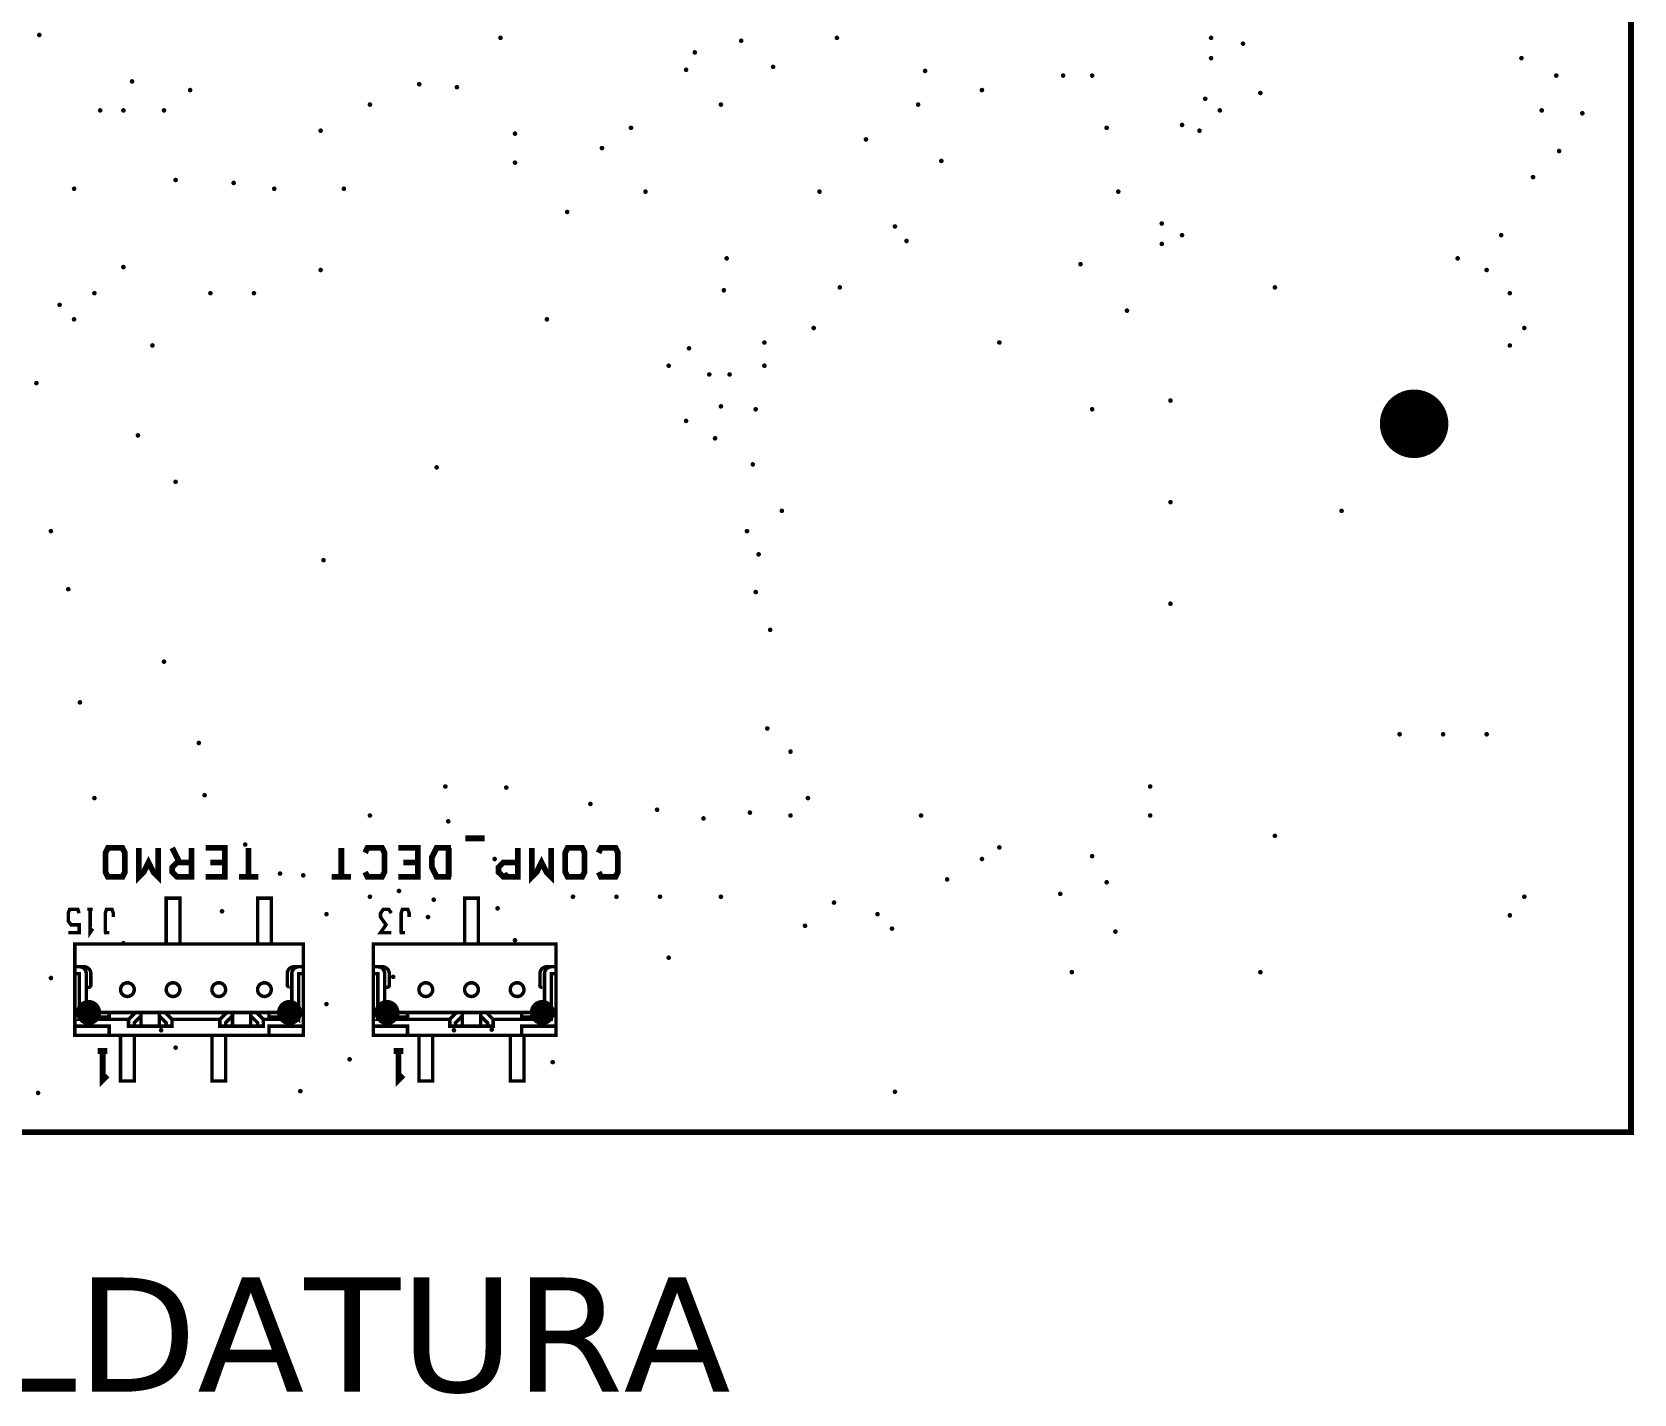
# Model space of a CAD drawing. Extents: x -3 to 440, y 331 to 583.
# Drawn here: x 369.8 to 440, y 331.2 to 390.8 of the extents above; entities that cross this region are included whole.
import ezdxf

# ---------------------------------------------------------------- set-up
doc = ezdxf.new("R2010")
doc.units = 0
doc.header["$MEASUREMENT"] = 0
doc.layers.get('0').update_dxf_attribs({"linetype": 'CONTINUOUS'})
for name, color, linetype in [('22-303-0_ASB', 7, 'CONTINUOUS'), ('22-303-0_DRL', 1, 'CONTINUOUS'), ('THRUHOLE_NPT', 7, 'CONTINUOUS'), ('THRUHOLE_TAP', 1, 'CONTINUOUS')]:
    doc.layers.add(name, color=color, linetype=linetype)
doc.styles.get("Standard").update_dxf_attribs({"font": 'verdana.ttf', "height": 5})

# ---------------------------------------------------------------- blocks, each defined once
blk = doc.blocks.new('ROUND_28')
at = {"const_width": 0.54991}
blk.add_lwpolyline([(-0.274954, 0, 1), (0.274954, 0, 1)], format="xyb", close=True, dxfattribs=at)
blk = doc.blocks.new('ROUND_111')
at = {"const_width": 1.49987}
blk.add_lwpolyline([(-0.749934, 0, 1), (0.749934, 0, 1)], format="xyb", close=True, dxfattribs=at)
blk = doc.blocks.new('ROUND_116')
at = {"const_width": 0.10033}
blk.add_lwpolyline([(-0.050164, 0, 1), (0.050164, 0, 1)], format="xyb", close=True, dxfattribs=at)
blk = doc.blocks.new('ROUND_117')
at = {"const_width": 0.10033}
blk.add_lwpolyline([(-0.050164, 0, 1), (0.050164, 0, 1)], format="xyb", close=True, dxfattribs=at)
blk = doc.blocks.new('ROUND_108')
at = {"const_width": 0.10033}
blk.add_lwpolyline([(-0.050164, 0, 1), (0.050164, 0, 1)], format="xyb", close=True, dxfattribs=at)
blk = doc.blocks.new('ROUND_82')
at = {"const_width": 1.49987}
blk.add_lwpolyline([(-0.749934, 0, 1), (0.749934, 0, 1)], format="xyb", close=True, dxfattribs=at)

msp = doc.modelspace()

# ---------------------------------------------------------------- linework, layer by layer
at = {"layer": '22-303-0_ASB'}
for points, const_width in [([(319.334, 582.606), (319.334, 572.606), (314.333, 572.606), (314.333, 582.606), (299.835, 582.606), (299.835, 342.606), (439.834, 342.606), (439.834, 582.606), (319.334, 582.606)], 0.254), ([(373.777, 355.05), (373.883, 354.836), (373.883, 353.99), (373.777, 353.78), (373.142, 353.78), (373.037, 353.99), (373.037, 354.836), (373.142, 355.05), (373.777, 355.05)], 0.254), ([(374.498, 355.05), (374.498, 353.78), (374.709, 353.99), (374.92, 354.415), (375.133, 353.99), (375.344, 353.78), (375.344, 355.05)], 0.254), ([(376.276, 354.415), (375.958, 355.05)], 0.254), ([(376.804, 354.415), (376.169, 354.415), (375.958, 354.201), (375.958, 353.99), (376.169, 353.78), (376.804, 353.78), (376.804, 355.05)], 0.254), ([(377.419, 355.05), (378.265, 355.05), (378.265, 353.78), (377.419, 353.78)], 0.254), ([(379.301, 355.05), (379.301, 353.78)], 0.254), ([(383.365, 355.05), (383.365, 353.78)], 0.254), ([(384.404, 354.836), (384.508, 355.05), (385.143, 355.05), (385.25, 354.836), (385.25, 353.99), (385.143, 353.78), (384.508, 353.78), (384.404, 353.99)], 0.254), ([(385.864, 355.05), (386.71, 355.05), (386.71, 353.78), (385.864, 353.78)], 0.254), ([(388.171, 355.05), (387.536, 355.05), (387.325, 354.625), (387.325, 354.201), (387.536, 353.78), (388.171, 353.78)], 0.254), ([(388.064, 355.05), (388.064, 353.78)], 0.254), ([(388.785, 355.471), (389.631, 355.471)], 0.254), ([(391.092, 354.415), (390.457, 354.415), (390.246, 354.201), (390.246, 353.99), (390.457, 353.78), (391.092, 353.78), (391.092, 355.05)], 0.254), ([(391.706, 355.05), (391.706, 353.78), (391.917, 353.99), (392.128, 354.415), (392.341, 353.99), (392.552, 353.78), (392.552, 355.05)], 0.254), ([(393.906, 355.05), (394.013, 354.836), (394.013, 353.99), (393.906, 353.78), (393.271, 353.78), (393.167, 353.99), (393.167, 354.836), (393.271, 355.05), (393.906, 355.05)], 0.254), ([(394.627, 354.836), (394.732, 355.05), (395.367, 355.05), (395.473, 354.836), (395.473, 353.99), (395.367, 353.78), (394.732, 353.78), (394.627, 353.99)], 0.254), ([(377.63, 354.415), (378.265, 354.415)], 0.254), ([(386.075, 354.415), (386.71, 354.415)], 0.254), ([(378.879, 353.78), (379.725, 353.78)], 0.254), ([(382.943, 353.78), (383.789, 353.78)], 0.254), ([(375.694, 350.846), (375.694, 352.847), (375.994, 352.847), (376.294, 352.847), (376.294, 350.846)], 0.152), ([(379.695, 350.846), (379.695, 352.847), (379.995, 352.847), (380.294, 352.847), (380.294, 350.846)], 0.152), ([(388.76, 350.846), (388.76, 352.847), (389.06, 352.847), (389.36, 352.847), (389.36, 350.846)], 0.152), ([(371.882, 352.192), (371.821, 352.36), (371.465, 352.36), (371.407, 352.192), (371.407, 351.852), (371.526, 351.684), (371.882, 351.684), (371.882, 351.344), (371.407, 351.344)], 0.152), ([(372.245, 352.36), (372.481, 352.36)], 0.152), ([(372.364, 352.36), (372.364, 351.344), (372.481, 351.514)], 0.152), ([(373.38, 352.022), (373.38, 352.192), (373.319, 352.36), (373.083, 352.36), (373.025, 352.192), (373.025, 351.344)], 0.152), ([(385.555, 352.192), (385.435, 352.36), (385.199, 352.36), (385.08, 352.192), (385.08, 352.022), (385.318, 351.684), (385.08, 351.344), (385.555, 351.344)], 0.152), ([(386.334, 352.022), (386.334, 352.192), (386.273, 352.36), (386.037, 352.36), (385.979, 352.192), (385.979, 351.344)], 0.152), ([(372.964, 351.344), (373.203, 351.344)], 0.152), ([(385.918, 351.344), (386.157, 351.344)], 0.152), ([(371.894, 349.848), (371.694, 349.848), (371.694, 350.846), (381.694, 350.846), (381.694, 349.848)], 0.152), ([(384.96, 349.848), (384.76, 349.848), (384.76, 350.846), (392.761, 350.846), (392.761, 349.848), (392.761, 349.548)], 0.152), ([(371.694, 349.848), (371.694, 349.548), (371.894, 349.548), (371.894, 347.546)], 0.152), ([(371.694, 347.247), (371.694, 349.548)], 0.152), ([(372.194, 349.548), (372.194, 347.846), (372.194, 347.648), (373.195, 347.648), (373.195, 347.846), (372.194, 347.846), (371.894, 347.546), (374.046, 347.546), (374.046, 347.247), (375.946, 347.247), (375.946, 347.546), (375.646, 347.846), (378.346, 347.846), (378.595, 347.846), (379.395, 347.846), (379.644, 347.846), (380.195, 347.846), (381.196, 347.846), (381.496, 347.546), (381.496, 349.548), (381.694, 349.548), (381.694, 349.848), (381.496, 349.848)], 0.152), ([(372.095, 349.848), (371.894, 349.848)], 0.152), ([(372.395, 349.048), (372.395, 349.548)], 0.152), ([(381.196, 349.548), (381.196, 347.846), (381.196, 347.648), (380.195, 347.648), (380.195, 347.846)], 0.152), ([(381.694, 347.247), (381.694, 346.848), (380.195, 346.848), (380.195, 347.247), (381.694, 347.247), (381.694, 349.548)], 0.152), ([(380.995, 349.048), (380.995, 349.548)], 0.152), ([(381.295, 349.848), (381.496, 349.848)], 0.152), ([(384.76, 349.848), (384.76, 349.548), (384.96, 349.548), (384.96, 347.546)], 0.152), ([(384.76, 347.247), (384.76, 349.548)], 0.152), ([(385.26, 349.548), (385.26, 347.846), (385.26, 347.648), (386.261, 347.648), (386.261, 347.846), (385.26, 347.846), (384.96, 347.546), (388.11, 347.546), (388.41, 347.846), (386.261, 347.846)], 0.152), ([(385.161, 349.848), (384.96, 349.848)], 0.152), ([(385.461, 349.048), (385.461, 349.548)], 0.152), ([(388.11, 347.546), (388.11, 347.247), (390.01, 347.247), (390.01, 347.546), (392.56, 347.546), (392.56, 349.548), (392.761, 349.548), (392.761, 347.247), (391.259, 347.247), (391.259, 346.848), (392.761, 346.848), (392.761, 347.247)], 0.152), ([(390.01, 347.546), (389.71, 347.846), (391.259, 347.846), (391.259, 347.648), (392.26, 347.648), (392.26, 347.846), (392.26, 349.548)], 0.152), ([(392.06, 349.548), (392.06, 349.048)], 0.152), ([(392.56, 349.848), (392.359, 349.848)], 0.152), ([(392.761, 349.848), (392.56, 349.848)], 0.152), ([(372.194, 348.946), (372.296, 348.946)], 0.152), ([(381.196, 348.946), (381.094, 348.946)], 0.152), ([(385.26, 348.946), (385.359, 348.946)], 0.152), ([(392.26, 348.946), (392.161, 348.946)], 0.152), ([(374.346, 347.846), (373.195, 347.846)], 0.152), ([(374.046, 347.546), (374.346, 347.846), (374.594, 347.846)], 0.152), ([(374.295, 347.247), (374.295, 347.397), (374.594, 347.696), (374.594, 347.846), (375.395, 347.846)], 0.152), ([(375.694, 347.247), (375.694, 347.397), (375.395, 347.696), (375.395, 347.846), (375.646, 347.846)], 0.152), ([(378.346, 347.846), (378.044, 347.546)], 0.152), ([(378.595, 347.846), (378.595, 347.696), (378.595, 347.247)], 0.152), ([(379.395, 347.846), (379.395, 347.696), (379.395, 347.247)], 0.152), ([(379.946, 347.546), (379.644, 347.846)], 0.152), ([(388.359, 347.247), (388.359, 347.397), (388.661, 347.696), (388.661, 347.846), (389.461, 347.846), (389.461, 347.696), (389.461, 347.247)], 0.152), ([(388.661, 347.846), (388.41, 347.846)], 0.152), ([(389.71, 347.846), (389.461, 347.846)], 0.152), ([(392.56, 347.546), (392.26, 347.846), (391.259, 347.846)], 0.152), ([(371.694, 346.848), (371.694, 347.247), (373.195, 347.247), (373.195, 346.848), (371.694, 346.848)], 0.152), ([(374.594, 347.696), (374.594, 347.247)], 0.152), ([(375.395, 347.247), (375.395, 347.696)], 0.152), ([(375.946, 347.546), (378.044, 347.546), (378.044, 347.247), (379.946, 347.247), (379.946, 347.546), (381.496, 347.546)], 0.152), ([(378.595, 347.696), (378.295, 347.397), (378.295, 347.247)], 0.152), ([(379.695, 347.247), (379.695, 347.397), (379.395, 347.696)], 0.152), ([(384.76, 346.848), (384.76, 347.247), (386.261, 347.247), (386.261, 346.848), (384.76, 346.848)], 0.152), ([(388.661, 347.696), (388.661, 347.247)], 0.152), ([(389.761, 347.247), (389.761, 347.397), (389.461, 347.696)], 0.152), ([(373.195, 346.848), (380.195, 346.848)], 0.152), ([(374.295, 346.848), (374.295, 344.846), (373.995, 344.846), (373.695, 344.846), (373.695, 346.848)], 0.152), ([(377.696, 346.848), (377.696, 344.846), (377.996, 344.846), (378.295, 344.846), (378.295, 346.848)], 0.152), ([(386.261, 346.848), (391.259, 346.848)], 0.152), ([(386.761, 346.848), (386.761, 344.846), (387.061, 344.846), (387.361, 344.846), (387.361, 346.848), (391.059, 346.848)], 0.152), ([(390.759, 346.848), (390.759, 344.846), (391.059, 344.846), (391.361, 344.846), (391.361, 346.848)], 0.152), ([(372.697, 346.16), (373.121, 346.16)], 0.254), ([(372.91, 346.16), (372.91, 344.89), (373.121, 345.1)], 0.254), ([(385.651, 346.16), (386.075, 346.16)], 0.254), ([(385.864, 346.16), (385.864, 344.89), (386.075, 345.1)], 0.254)]:
    msp.add_lwpolyline(points, dxfattribs=dict(at, const_width=const_width))
at = {"layer": '22-303-0_ASB', "const_width": 0.152}
for points in [[(371.894, 349.848, -0.414214), (372.194, 349.548)], [(372.095, 349.848, -0.414214), (372.395, 349.548)], [(380.995, 349.548, -0.414214), (381.295, 349.848)], [(381.196, 349.548, -0.414214), (381.496, 349.848)], [(384.96, 349.848, -0.414214), (385.26, 349.548)], [(385.161, 349.848, -0.414214), (385.461, 349.548)], [(392.06, 349.548, -0.414214), (392.359, 349.848)], [(392.26, 349.548, -0.414214), (392.56, 349.848)], [(372.395, 349.048, -0.414214), (372.296, 348.948)], [(373.695, 348.847, -0.414214), (373.995, 349.147)], [(373.995, 348.547, -0.414214), (373.695, 348.847)], [(373.995, 349.147, -0.414214), (374.295, 348.847)], [(374.295, 348.847, -0.414214), (373.995, 348.547)], [(375.694, 348.847, -0.414214), (375.994, 349.147)], [(375.994, 348.547, -0.414214), (375.694, 348.847)], [(375.994, 349.147, -0.414214), (376.294, 348.847)], [(376.294, 348.847, -0.414214), (375.994, 348.547)], [(377.696, 348.847, -0.414214), (377.996, 349.147)], [(377.996, 348.547, -0.414214), (377.696, 348.847)], [(377.996, 349.147, -0.414214), (378.295, 348.847)], [(378.295, 348.847, -0.414214), (377.996, 348.547)], [(379.695, 348.847, -0.414214), (379.995, 349.147)], [(379.995, 348.547, -0.414214), (379.695, 348.847)], [(379.995, 349.147, -0.414214), (380.294, 348.847)], [(380.294, 348.847, -0.414214), (379.995, 348.547)], [(381.089, 348.971, -0.414214), (380.99, 349.07)], [(385.461, 349.048, -0.414214), (385.359, 348.946)], [(386.761, 348.847, -0.414214), (387.061, 349.147)], [(387.061, 348.547, -0.414214), (386.761, 348.847)], [(387.061, 349.147, -0.414214), (387.361, 348.847)], [(387.361, 348.847, -0.414214), (387.061, 348.547)], [(388.76, 348.847, -0.414214), (389.06, 349.147)], [(389.06, 348.547, -0.414214), (388.76, 348.847)], [(389.06, 349.147, -0.414214), (389.36, 348.847)], [(389.36, 348.847, -0.414214), (389.06, 348.547)], [(390.759, 348.847, -0.414214), (391.059, 349.147)], [(391.059, 348.547, -0.414214), (390.759, 348.847)], [(391.059, 349.147, -0.414214), (391.358, 348.847)], [(391.361, 348.847, -0.414214), (391.059, 348.545)], [(392.148, 348.946, -0.414214), (392.049, 349.045)]]:
    msp.add_lwpolyline(points, format="xyb", dxfattribs=at)
at = {"layer": '22-303-0_DRL', "const_width": 0.254}
msp.add_lwpolyline([(319.334, 582.606), (319.334, 572.606), (314.333, 572.606), (314.333, 582.606), (299.835, 582.606), (299.835, 342.606), (439.834, 342.606), (439.834, 582.606), (319.334, 582.606)], dxfattribs=at)

# ---------------------------------------------------------------- block references
at = {"layer": '22-303-0_DRL', "xscale": -1}
for name, p in [('ROUND_116', (370.137, 390.63)), ('ROUND_117', (390.33, 390.503)), ('ROUND_117', (400.871, 390.376)), ('ROUND_117', (405.062, 390.503)), ('ROUND_117', (421.445, 390.503)), ('ROUND_117', (422.842, 390.249)), ('ROUND_117', (398.839, 389.868)), ('ROUND_117', (402.268, 389.233)), ('ROUND_117', (421.445, 389.614)), ('ROUND_117', (435.034, 389.614)), ('ROUND_117', (374.201, 388.598)), ('ROUND_117', (398.458, 389.106)), ('ROUND_117', (408.923, 389.055)), ('ROUND_117', (414.968, 388.852)), ('ROUND_116', (416.238, 388.852)), ('ROUND_117', (436.558, 388.852)), ('ROUND_117', (376.741, 388.217)), ('ROUND_117', (386.774, 388.471)), ('ROUND_117', (388.425, 388.344)), ('ROUND_116', (411.412, 388.217)), ('ROUND_117', (421.191, 387.836)), ('ROUND_116', (423.604, 388.09)), ('ROUND_117', (372.804, 387.328)), ('ROUND_117', (373.82, 387.328)), ('ROUND_116', (375.598, 387.328)), ('ROUND_117', (384.615, 387.582)), ('ROUND_117', (399.982, 387.582)), ('ROUND_117', (408.618, 387.582)), ('ROUND_117', (421.826, 387.328)), ('ROUND_117', (435.923, 387.328)), ('ROUND_116', (437.701, 387.201)), ('ROUND_116', (382.456, 386.439)), ('ROUND_117', (396.045, 386.566)), ('ROUND_117', (416.873, 386.566)), ('ROUND_117', (420.175, 386.693)), ('ROUND_116', (420.937, 386.439)), ('ROUND_117', (390.965, 386.312)), ('ROUND_117', (406.332, 386.058)), ('ROUND_117', (390.965, 385.042)), ('ROUND_117', (394.775, 385.677)), ('ROUND_117', (409.634, 385.118)), ('ROUND_116', (436.685, 385.55)), ('ROUND_117', (376.106, 384.28)), ('ROUND_117', (435.542, 384.407)), ('ROUND_117', (371.661, 383.899)), ('ROUND_117', (378.646, 384.153)), ('ROUND_116', (380.424, 383.899)), ('ROUND_116', (383.472, 383.899)), ('ROUND_117', (396.68, 383.772)), ('ROUND_117', (404.3, 383.772)), ('ROUND_117', (417.381, 383.772)), ('ROUND_117', (393.251, 382.883)), ('ROUND_117', (407.602, 382.248)), ('ROUND_117', (419.286, 382.375)), ('ROUND_117', (408.11, 381.613)), ('ROUND_116', (419.286, 381.486)), ('ROUND_117', (420.175, 381.867)), ('ROUND_116', (434.145, 381.867)), ('ROUND_116', (400.236, 380.851)), ('ROUND_117', (432.24, 380.851)), ('ROUND_116', (373.82, 380.47)), ('ROUND_116', (382.456, 380.343)), ('ROUND_116', (415.73, 380.597)), ('ROUND_116', (433.51, 380.343)), ('ROUND_116', (400.109, 379.454)), ('ROUND_117', (405.189, 379.581)), ('ROUND_117', (424.239, 379.581)), ('ROUND_117', (371.026, 378.819)), ('ROUND_117', (372.55, 379.327)), ('ROUND_117', (377.63, 379.327)), ('ROUND_117', (379.535, 379.327)), ('ROUND_116', (434.526, 379.327)), ('ROUND_117', (371.661, 378.184)), ('ROUND_117', (392.362, 378.184)), ('ROUND_116', (417.762, 378.565)), ('ROUND_116', (404.046, 377.803)), ('ROUND_116', (435.161, 377.803)), ('ROUND_117', (375.09, 377.041)), ('ROUND_116', (398.585, 376.914)), ('ROUND_116', (401.887, 377.168)), ('ROUND_116', (412.174, 377.168)), ('ROUND_117', (434.526, 377.041)), ('ROUND_117', (397.696, 376.152)), ('ROUND_117', (401.887, 376.152)), ('ROUND_116', (370.01, 375.39)), ('ROUND_117', (399.474, 375.771)), ('ROUND_117', (400.363, 375.771)), ('ROUND_117', (419.667, 374.628)), ('ROUND_111', (430.335, 373.612)), ('ROUND_116', (399.982, 374.374)), ('ROUND_117', (401.506, 374.247)), ('ROUND_117', (416.238, 374.247)), ('ROUND_117', (374.455, 373.104)), ('ROUND_117', (398.458, 373.739)), ('ROUND_117', (399.728, 372.977)), ('ROUND_117', (387.536, 371.707)), ('ROUND_117', (401.379, 371.834)), ('ROUND_117', (376.106, 371.072)), ('ROUND_117', (402.649, 369.802)), ('ROUND_117', (419.667, 370.183)), ('ROUND_117', (427.16, 369.802)), ('ROUND_117', (370.645, 368.913)), ('ROUND_117', (401.125, 368.913)), ('ROUND_116', (382.583, 367.643)), ('ROUND_117', (401.633, 367.897)), ('ROUND_116', (371.407, 366.373)), ('ROUND_117', (401.506, 366.246)), ('ROUND_117', (419.667, 365.738)), ('ROUND_117', (402.141, 364.595)), ('ROUND_117', (375.598, 363.198)), ('ROUND_117', (371.915, 361.42)), ('ROUND_117', (402.014, 360.277)), ('ROUND_117', (429.7, 360.023)), ('ROUND_117', (431.605, 360.023)), ('ROUND_117', (433.51, 360.023)), ('ROUND_117', (377.122, 359.642)), ('ROUND_117', (403.03, 359.261)), ('ROUND_117', (387.917, 357.737)), ('ROUND_117', (390.584, 357.691)), ('ROUND_116', (418.778, 357.737)), ('ROUND_117', (372.55, 357.229)), ('ROUND_117', (377.376, 357.356)), ('ROUND_117', (394.267, 356.975)), ('ROUND_117', (403.792, 357.229)), ('ROUND_117', (384.615, 356.467)), ('ROUND_117', (397.188, 356.721)), ('ROUND_117', (399.22, 356.34)), ('ROUND_117', (401.252, 356.594)), ('ROUND_117', (403.03, 356.467)), ('ROUND_117', (408.745, 356.467)), ('ROUND_116', (418.778, 356.467)), ('ROUND_117', (388.044, 356.213)), ('ROUND_117', (424.239, 355.578)), ('ROUND_117', (379.154, 355.197)), ('ROUND_117', (387.79, 355.07)), ('ROUND_116', (412.174, 355.07)), ('ROUND_117', (390.076, 354.562)), ('ROUND_116', (411.412, 354.562)), ('ROUND_117', (416.238, 354.689)), ('ROUND_117', (380.678, 353.927)), ('ROUND_117', (381.694, 353.851)), ('ROUND_117', (390.584, 353.881)), ('ROUND_117', (409.888, 353.673)), ('ROUND_116', (416.873, 353.546)), ('ROUND_117', (384.615, 352.911)), ('ROUND_117', (385.885, 353.165)), ('ROUND_117', (387.409, 352.784)), ('ROUND_117', (393.505, 352.911)), ('ROUND_117', (395.41, 352.911)), ('ROUND_117', (397.315, 352.911)), ('ROUND_116', (399.982, 352.911)), ('ROUND_116', (414.841, 353.038)), ('ROUND_116', (435.161, 352.911)), ('ROUND_117', (378.138, 352.276)), ('ROUND_117', (382.71, 352.149)), ('ROUND_117', (387.155, 352.022)), ('ROUND_117', (390.203, 352.403)), ('ROUND_117', (404.935, 352.657)), ('ROUND_116', (406.84, 352.149)), ('ROUND_117', (434.526, 352.098)), ('ROUND_117', (403.665, 351.641)), ('ROUND_117', (407.475, 351.514)), ('ROUND_116', (417.254, 351.387)), ('ROUND_117', (373.82, 350.879)), ('ROUND_117', (390.965, 351.006)), ('ROUND_117', (397.696, 350.244)), ('ROUND_117', (370.645, 349.355)), ('ROUND_117', (385.631, 349.406)), ('ROUND_116', (415.349, 349.609)), ('ROUND_116', (423.604, 349.609)), ('ROUND_28', (372.296, 347.846)), ('ROUND_28', (381.094, 347.846)), ('ROUND_117', (382.71, 348.212)), ('ROUND_28', (385.359, 347.846)), ('ROUND_28', (392.161, 347.846)), ('ROUND_117', (375.471, 347.069)), ('ROUND_117', (388.293, 347.069)), ('ROUND_117', (389.949, 347.097)), ('ROUND_117', (376.106, 346.307)), ('ROUND_117', (383.726, 345.799)), ('ROUND_117', (385.885, 345.672)), ('ROUND_117', (392.616, 345.672)), ('ROUND_117', (370.086, 344.326)), ('ROUND_117', (381.567, 344.402)), ('ROUND_117', (407.602, 344.376))]:
    msp.add_blockref(name, p, dxfattribs=at)
at = {"layer": 'THRUHOLE_NPT', "xscale": -1}
for p in [(372.296, 347.846), (381.094, 347.846), (385.359, 347.846), (392.161, 347.846)]:
    msp.add_blockref('ROUND_28', p, dxfattribs=at)
at = {"layer": 'THRUHOLE_TAP', "xscale": -1}
for name, p in [('ROUND_108', (370.137, 390.63)), ('ROUND_108', (390.33, 390.503)), ('ROUND_108', (400.871, 390.376)), ('ROUND_108', (405.062, 390.503)), ('ROUND_108', (421.445, 390.503)), ('ROUND_108', (422.842, 390.249)), ('ROUND_108', (398.839, 389.868)), ('ROUND_108', (402.268, 389.233)), ('ROUND_108', (421.445, 389.614)), ('ROUND_108', (435.034, 389.614)), ('ROUND_108', (374.201, 388.598)), ('ROUND_108', (398.458, 389.106)), ('ROUND_108', (408.923, 389.055)), ('ROUND_108', (414.968, 388.852)), ('ROUND_108', (416.238, 388.852)), ('ROUND_108', (436.558, 388.852)), ('ROUND_108', (376.741, 388.217)), ('ROUND_108', (386.774, 388.471)), ('ROUND_108', (388.425, 388.344)), ('ROUND_108', (411.412, 388.217)), ('ROUND_108', (421.191, 387.836)), ('ROUND_108', (423.604, 388.09)), ('ROUND_108', (372.804, 387.328)), ('ROUND_108', (373.82, 387.328)), ('ROUND_108', (375.598, 387.328)), ('ROUND_108', (384.615, 387.582)), ('ROUND_108', (399.982, 387.582)), ('ROUND_108', (408.618, 387.582)), ('ROUND_108', (421.826, 387.328)), ('ROUND_108', (435.923, 387.328)), ('ROUND_108', (437.701, 387.201)), ('ROUND_108', (382.456, 386.439)), ('ROUND_108', (396.045, 386.566)), ('ROUND_108', (416.873, 386.566)), ('ROUND_108', (420.175, 386.693)), ('ROUND_108', (420.937, 386.439)), ('ROUND_108', (390.965, 386.312)), ('ROUND_108', (406.332, 386.058)), ('ROUND_108', (390.965, 385.042)), ('ROUND_108', (394.775, 385.677)), ('ROUND_108', (409.634, 385.118)), ('ROUND_108', (436.685, 385.55)), ('ROUND_108', (376.106, 384.28)), ('ROUND_108', (435.542, 384.407)), ('ROUND_108', (371.661, 383.899)), ('ROUND_108', (378.646, 384.153)), ('ROUND_108', (380.424, 383.899)), ('ROUND_108', (383.472, 383.899)), ('ROUND_108', (396.68, 383.772)), ('ROUND_108', (404.3, 383.772)), ('ROUND_108', (417.381, 383.772)), ('ROUND_108', (393.251, 382.883)), ('ROUND_108', (407.602, 382.248)), ('ROUND_108', (419.286, 382.375)), ('ROUND_108', (408.11, 381.613)), ('ROUND_108', (419.286, 381.486)), ('ROUND_108', (420.175, 381.867)), ('ROUND_108', (434.145, 381.867)), ('ROUND_108', (400.236, 380.851)), ('ROUND_108', (432.24, 380.851)), ('ROUND_108', (373.82, 380.47)), ('ROUND_108', (382.456, 380.343)), ('ROUND_108', (415.73, 380.597)), ('ROUND_108', (433.51, 380.343)), ('ROUND_108', (400.109, 379.454)), ('ROUND_108', (405.189, 379.581)), ('ROUND_108', (424.239, 379.581)), ('ROUND_108', (371.026, 378.819)), ('ROUND_108', (372.55, 379.327)), ('ROUND_108', (377.63, 379.327)), ('ROUND_108', (379.535, 379.327)), ('ROUND_108', (434.526, 379.327)), ('ROUND_108', (371.661, 378.184)), ('ROUND_108', (392.362, 378.184)), ('ROUND_108', (417.762, 378.565)), ('ROUND_108', (404.046, 377.803)), ('ROUND_108', (435.161, 377.803)), ('ROUND_108', (375.09, 377.041)), ('ROUND_108', (398.585, 376.914)), ('ROUND_108', (401.887, 377.168)), ('ROUND_108', (412.174, 377.168)), ('ROUND_108', (434.526, 377.041)), ('ROUND_108', (397.696, 376.152)), ('ROUND_108', (401.887, 376.152)), ('ROUND_108', (370.01, 375.39)), ('ROUND_108', (399.474, 375.771)), ('ROUND_108', (400.363, 375.771)), ('ROUND_108', (419.667, 374.628)), ('ROUND_82', (430.335, 373.612)), ('ROUND_108', (399.982, 374.374)), ('ROUND_108', (401.506, 374.247)), ('ROUND_108', (416.238, 374.247)), ('ROUND_108', (374.455, 373.104)), ('ROUND_108', (398.458, 373.739)), ('ROUND_108', (399.728, 372.977)), ('ROUND_108', (387.536, 371.707)), ('ROUND_108', (401.379, 371.834)), ('ROUND_108', (376.106, 371.072)), ('ROUND_108', (402.649, 369.802)), ('ROUND_108', (419.667, 370.183)), ('ROUND_108', (427.16, 369.802)), ('ROUND_108', (370.645, 368.913)), ('ROUND_108', (401.125, 368.913)), ('ROUND_108', (382.583, 367.643)), ('ROUND_108', (401.633, 367.897)), ('ROUND_108', (371.407, 366.373)), ('ROUND_108', (401.506, 366.246)), ('ROUND_108', (419.667, 365.738)), ('ROUND_108', (402.141, 364.595)), ('ROUND_108', (375.598, 363.198)), ('ROUND_108', (371.915, 361.42)), ('ROUND_108', (402.014, 360.277)), ('ROUND_108', (429.7, 360.023)), ('ROUND_108', (431.605, 360.023)), ('ROUND_108', (433.51, 360.023)), ('ROUND_108', (377.122, 359.642)), ('ROUND_108', (403.03, 359.261)), ('ROUND_108', (387.917, 357.737)), ('ROUND_108', (390.584, 357.691)), ('ROUND_108', (418.778, 357.737)), ('ROUND_108', (372.55, 357.229)), ('ROUND_108', (377.376, 357.356)), ('ROUND_108', (394.267, 356.975)), ('ROUND_108', (403.792, 357.229)), ('ROUND_108', (384.615, 356.467)), ('ROUND_108', (397.188, 356.721)), ('ROUND_108', (399.22, 356.34)), ('ROUND_108', (401.252, 356.594)), ('ROUND_108', (403.03, 356.467)), ('ROUND_108', (408.745, 356.467)), ('ROUND_108', (418.778, 356.467)), ('ROUND_108', (388.044, 356.213)), ('ROUND_108', (424.239, 355.578)), ('ROUND_108', (379.154, 355.197)), ('ROUND_108', (387.79, 355.07)), ('ROUND_108', (412.174, 355.07)), ('ROUND_108', (390.076, 354.562)), ('ROUND_108', (411.412, 354.562)), ('ROUND_108', (416.238, 354.689)), ('ROUND_108', (380.678, 353.927)), ('ROUND_108', (381.694, 353.851)), ('ROUND_108', (390.584, 353.881)), ('ROUND_108', (409.888, 353.673)), ('ROUND_108', (416.873, 353.546)), ('ROUND_108', (384.615, 352.911)), ('ROUND_108', (385.885, 353.165)), ('ROUND_108', (387.409, 352.784)), ('ROUND_108', (393.505, 352.911)), ('ROUND_108', (395.41, 352.911)), ('ROUND_108', (397.315, 352.911)), ('ROUND_108', (399.982, 352.911)), ('ROUND_108', (414.841, 353.038)), ('ROUND_108', (435.161, 352.911)), ('ROUND_108', (378.138, 352.276)), ('ROUND_108', (382.71, 352.149)), ('ROUND_108', (387.155, 352.022)), ('ROUND_108', (390.203, 352.403)), ('ROUND_108', (404.935, 352.657)), ('ROUND_108', (406.84, 352.149)), ('ROUND_108', (434.526, 352.098)), ('ROUND_108', (403.665, 351.641)), ('ROUND_108', (407.475, 351.514)), ('ROUND_108', (417.254, 351.387)), ('ROUND_108', (373.82, 350.879)), ('ROUND_108', (390.965, 351.006)), ('ROUND_108', (397.696, 350.244)), ('ROUND_108', (370.645, 349.355)), ('ROUND_108', (385.631, 349.406)), ('ROUND_108', (415.349, 349.609)), ('ROUND_108', (423.604, 349.609)), ('ROUND_108', (382.71, 348.212)), ('ROUND_108', (375.471, 347.069)), ('ROUND_108', (388.293, 347.069)), ('ROUND_108', (389.949, 347.097)), ('ROUND_108', (376.106, 346.307)), ('ROUND_108', (383.726, 345.799)), ('ROUND_108', (385.885, 345.672)), ('ROUND_108', (392.616, 345.672)), ('ROUND_108', (370.086, 344.326)), ('ROUND_108', (381.567, 344.402)), ('ROUND_108', (407.602, 344.376))]:
    msp.add_blockref(name, p, dxfattribs=at)

# ---------------------------------------------------------------- texts
at = {"linetype": 'Continuous'}
msp.add_text('LATO SALDATURA', height=5, dxfattribs=at).set_placement((338.623, 331.248))

doc.saveas('drawing.dxf')
